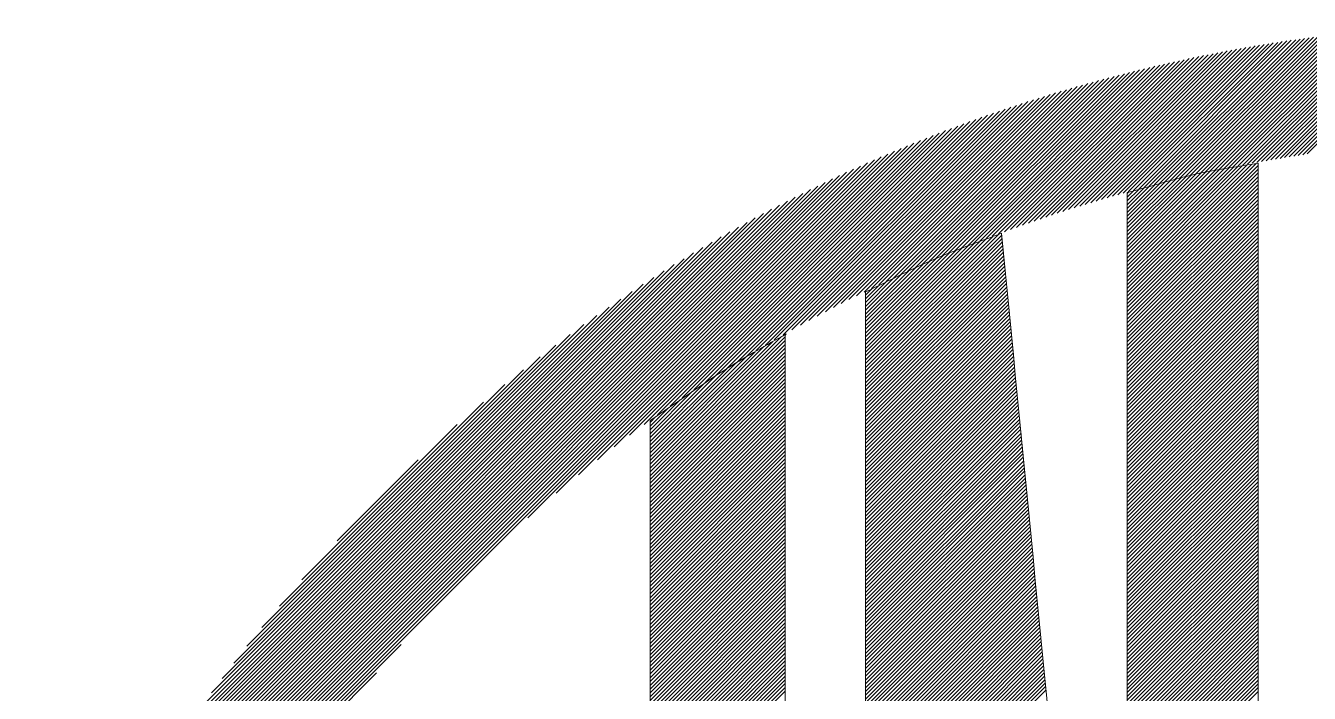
# Model space of a CAD drawing. Header units: inches. Extents: x -49881 to 95347, y -45374 to 27845.
# Drawn here: x 93389.9 to 93874.4, y 3294.9 to 3546.9 of the extents above; entities that cross this region are included whole.
import ezdxf

# ---------------------------------------------------------------- set-up
doc = ezdxf.new("R2010")
doc.units = ezdxf.units.IN
doc.header["$MEASUREMENT"] = 0
doc.layers.add('ONDOCS', color=7, linetype='Continuous', lineweight=0)

# ---------------------------------------------------------------- blocks, each defined once
blk = doc.blocks.new('Template Zicom')
at = {"layer": 'ONDOCS', "color": 7, "linetype": 'Continuous', "lineweight": 0, "ltscale": 100}
for p, q in [((1054.043, 155.163), (1055.321, 156.442)), ((1054.087, 155.171), (1055.361, 156.445)), ((1054.132, 155.179), (1055.401, 156.448)), ((1054.176, 155.186), (1055.441, 156.451)), ((1054.22, 155.193), (1055.48, 156.454)), ((1054.264, 155.201), (1055.52, 156.457)), ((1054.308, 155.208), (1055.559, 156.459)), ((1054.351, 155.214), (1055.598, 156.462)), ((1054.395, 155.221), (1055.638, 156.464)), ((1054.438, 155.228), (1055.677, 156.466)), ((1052.813, 154.89), (1054.242, 156.319)), ((1052.864, 154.904), (1054.285, 156.325)), ((1052.913, 154.917), (1054.328, 156.331)), ((1052.963, 154.93), (1054.371, 156.337)), ((1053.012, 154.942), (1054.413, 156.343)), ((1053.061, 154.955), (1054.456, 156.349)), ((1053.11, 154.967), (1054.499, 156.355)), ((1053.159, 154.978), (1054.541, 156.36)), ((1053.207, 154.99), (1054.583, 156.366)), ((1053.255, 155.001), (1054.625, 156.371)), ((1053.303, 155.013), (1054.667, 156.376)), ((1053.351, 155.024), (1054.709, 156.381)), ((1053.399, 155.034), (1054.751, 156.386)), ((1053.446, 155.045), (1054.792, 156.391)), ((1053.493, 155.055), (1054.834, 156.396)), ((1053.54, 155.065), (1054.875, 156.4)), ((1053.587, 155.075), (1054.916, 156.405)), ((1053.633, 155.085), (1054.957, 156.409)), ((1053.679, 155.094), (1054.998, 156.413)), ((1053.725, 155.103), (1055.039, 156.417)), ((1053.771, 155.113), (1055.08, 156.421)), ((1053.817, 155.121), (1055.12, 156.425)), ((1053.862, 155.13), (1055.161, 156.428)), ((1053.908, 155.139), (1055.201, 156.432)), ((1053.953, 155.147), (1055.241, 156.435)), ((1053.998, 155.155), (1055.281, 156.439)), ((1051.972, 154.638), (1053.53, 156.195)), ((1052.027, 154.656), (1053.576, 156.204)), ((1052.082, 154.674), (1053.621, 156.213)), ((1052.136, 154.691), (1053.666, 156.222)), ((1052.19, 154.709), (1053.712, 156.23)), ((1052.244, 154.725), (1053.757, 156.238)), ((1052.297, 154.742), (1053.802, 156.246)), ((1052.35, 154.758), (1053.846, 156.254)), ((1052.403, 154.774), (1053.891, 156.262)), ((1052.455, 154.79), (1053.935, 156.27)), ((1052.507, 154.805), (1053.979, 156.277)), ((1052.559, 154.82), (1054.024, 156.284)), ((1052.61, 154.835), (1054.067, 156.292)), ((1052.662, 154.849), (1054.111, 156.299)), ((1052.712, 154.863), (1054.155, 156.305)), ((1052.763, 154.877), (1054.198, 156.312)), ((1051.28, 154.387), (1052.967, 156.074)), ((1051.341, 154.411), (1053.015, 156.085)), ((1051.4, 154.434), (1053.063, 156.096)), ((1051.459, 154.456), (1053.11, 156.107)), ((1051.518, 154.478), (1053.158, 156.117)), ((1051.576, 154.499), (1053.205, 156.128)), ((1051.634, 154.52), (1053.252, 156.138)), ((1051.691, 154.541), (1053.299, 156.148)), ((1051.748, 154.561), (1053.345, 156.158)), ((1051.805, 154.581), (1053.392, 156.168)), ((1051.861, 154.6), (1053.438, 156.177)), ((1051.917, 154.619), (1053.484, 156.186)), ((1050.648, 154.123), (1052.475, 155.949)), ((1050.714, 154.152), (1052.525, 155.963)), ((1050.78, 154.181), (1052.575, 155.976)), ((1050.844, 154.209), (1052.625, 155.989)), ((1050.908, 154.236), (1052.674, 156.002)), ((1050.972, 154.263), (1052.724, 156.014)), ((1051.035, 154.289), (1052.773, 156.027)), ((1051.097, 154.314), (1052.821, 156.039)), ((1051.159, 154.339), (1052.87, 156.051)), ((1051.22, 154.363), (1052.919, 156.062)), ((1050.091, 153.86), (1052.063, 155.833)), ((1050.164, 153.896), (1052.116, 155.848)), ((1050.235, 153.931), (1052.168, 155.863)), ((1050.306, 153.965), (1052.22, 155.878)), ((1050.376, 153.998), (1052.271, 155.893)), ((1050.445, 154.031), (1052.322, 155.908)), ((1050.514, 154.062), (1052.373, 155.922)), ((1050.581, 154.093), (1052.424, 155.936)), ((1049.549, 153.576), (1051.689, 155.715)), ((1049.631, 153.62), (1051.743, 155.733)), ((1049.711, 153.664), (1051.797, 155.75)), ((1049.789, 153.705), (1051.851, 155.767)), ((1049.866, 153.746), (1051.905, 155.784)), ((1049.942, 153.785), (1051.958, 155.801)), ((1050.017, 153.823), (1052.011, 155.817)), ((1048.93, 153.214), (1051.298, 155.582)), ((1049.025, 153.272), (1051.355, 155.602)), ((1049.118, 153.328), (1051.411, 155.622)), ((1049.208, 153.381), (1051.468, 155.641)), ((1049.296, 153.433), (1051.523, 155.66)), ((1049.382, 153.482), (1051.579, 155.679)), ((1049.467, 153.53), (1051.634, 155.697)), ((1048.291, 152.796), (1050.948, 155.453)), ((1048.408, 152.876), (1051.007, 155.475)), ((1048.52, 152.951), (1051.066, 155.497)), ((1048.628, 153.022), (1051.125, 155.519)), ((1048.732, 153.089), (1051.183, 155.54)), ((1048.833, 153.153), (1051.241, 155.561)), ((1047.589, 152.277), (1050.644, 155.333)), ((1047.752, 152.403), (1050.706, 155.358)), ((1047.9, 152.515), (1050.767, 155.382)), ((1048.039, 152.617), (1050.828, 155.406)), ((1048.168, 152.71), (1050.888, 155.43)), ((1042.126, 146.962), (1050.391, 155.227)), ((1046.919, 151.718), (1050.455, 155.254)), ((1047.192, 151.954), (1050.519, 155.281)), ((1047.406, 152.131), (1050.582, 155.307)), ((1042.154, 147.027), (1050.327, 155.199)), ((1042.182, 147.092), (1050.262, 155.171)), ((1042.211, 147.158), (1050.196, 155.142)), ((1042.241, 147.224), (1050.129, 155.112)), ((1042.271, 147.291), (1050.062, 155.082)), ((1052.702, 153.892), (1053.947, 155.137)), ((1052.702, 153.929), (1053.903, 155.13)), ((1052.702, 153.965), (1053.859, 155.123)), ((1052.702, 153.855), (1053.965, 155.118)), ((1052.702, 154.002), (1053.815, 155.116)), ((1052.702, 154.039), (1053.772, 155.109)), ((1052.702, 154.076), (1053.728, 155.102)), ((1052.702, 154.113), (1053.684, 155.095)), ((1052.702, 154.149), (1053.64, 155.088)), ((1052.702, 153.818), (1053.965, 155.081)), ((1052.702, 154.186), (1053.596, 155.08)), ((1042.303, 147.359), (1049.994, 155.051)), ((1042.334, 147.428), (1049.926, 155.019)), ((1042.367, 147.497), (1049.857, 154.987)), ((1052.702, 154.223), (1053.552, 155.072)), ((1052.702, 154.26), (1053.506, 155.064)), ((1052.702, 154.296), (1053.461, 155.055)), ((1052.702, 154.333), (1053.414, 155.045)), ((1052.702, 153.782), (1053.965, 155.045)), ((1052.702, 154.37), (1053.367, 155.035)), ((1052.702, 154.407), (1053.319, 155.024)), ((1052.702, 154.444), (1053.27, 155.012)), ((1052.702, 153.745), (1053.965, 155.008)), ((1052.702, 154.48), (1053.221, 154.999)), ((1052.702, 154.517), (1053.171, 154.986)), ((1052.702, 154.554), (1053.12, 154.972)), ((1052.702, 153.708), (1053.965, 154.971)), ((1052.702, 154.591), (1053.069, 154.958)), ((1042.4, 147.567), (1049.786, 154.953)), ((1042.434, 147.638), (1049.715, 154.919)), ((1042.469, 147.71), (1049.644, 154.884)), ((1042.505, 147.783), (1049.571, 154.848)), ((1052.702, 154.628), (1053.018, 154.944)), ((1052.702, 153.671), (1053.965, 154.934)), ((1052.702, 154.664), (1052.967, 154.929)), ((1052.702, 154.701), (1052.915, 154.914)), ((1052.702, 154.738), (1052.864, 154.9)), ((1052.702, 153.634), (1053.965, 154.897)), ((1052.702, 154.775), (1052.813, 154.885)), ((1052.702, 154.811), (1052.762, 154.871)), ((1052.702, 153.598), (1053.965, 154.861)), ((1052.702, 154.848), (1052.711, 154.857)), ((1042.542, 147.856), (1049.497, 154.811)), ((1042.58, 147.931), (1049.423, 154.773)), ((1042.619, 148.007), (1049.347, 154.734)), ((1052.702, 153.561), (1053.965, 154.824)), ((1052.702, 153.524), (1053.965, 154.787)), ((1052.702, 153.487), (1053.965, 154.75)), ((1052.702, 153.45), (1053.965, 154.713)), ((1042.659, 148.083), (1049.27, 154.694)), ((1042.7, 148.161), (1049.192, 154.653)), ((1042.743, 148.24), (1049.113, 154.611)), ((1052.702, 153.414), (1053.965, 154.677)), ((1052.702, 153.377), (1053.965, 154.64)), ((1052.702, 153.34), (1053.965, 154.603)), ((1042.786, 148.321), (1049.033, 154.567)), ((1042.831, 148.403), (1048.951, 154.522)), ((1042.878, 148.486), (1048.867, 154.476)), ((1052.702, 153.303), (1053.965, 154.566)), ((1052.702, 153.267), (1053.965, 154.53)), ((1052.702, 153.23), (1053.965, 154.493)), ((1042.926, 148.571), (1048.783, 154.428)), ((1042.976, 148.657), (1048.696, 154.378)), ((1050.176, 153.168), (1051.46, 154.452)), ((1050.176, 153.131), (1051.491, 154.446)), ((1050.176, 153.205), (1051.401, 154.43)), ((1050.176, 153.095), (1051.494, 154.413)), ((1050.176, 153.242), (1051.342, 154.408)), ((1050.176, 153.279), (1051.284, 154.386)), ((1050.176, 153.058), (1051.498, 154.379)), ((1050.176, 153.315), (1051.226, 154.365)), ((1050.176, 153.021), (1051.501, 154.346)), ((1050.176, 153.352), (1051.167, 154.343)), ((1052.702, 153.193), (1053.965, 154.456)), ((1052.702, 153.156), (1053.965, 154.419)), ((1052.702, 153.119), (1053.965, 154.382)), ((1052.702, 153.083), (1053.965, 154.346)), ((1043.027, 148.746), (1048.608, 154.326)), ((1043.081, 148.836), (1048.518, 154.273)), ((1043.136, 148.928), (1048.425, 154.217)), ((1050.176, 153.389), (1051.108, 154.321)), ((1050.176, 152.984), (1051.504, 154.312)), ((1050.176, 153.426), (1051.049, 154.298)), ((1050.176, 152.948), (1051.507, 154.279)), ((1050.176, 153.462), (1050.988, 154.274)), ((1050.176, 153.499), (1050.926, 154.249)), ((1050.176, 152.911), (1051.511, 154.245)), ((1050.176, 153.536), (1050.862, 154.222)), ((1050.176, 152.874), (1051.514, 154.212)), ((1052.702, 153.046), (1053.965, 154.309)), ((1052.702, 153.009), (1053.965, 154.272)), ((1052.702, 152.972), (1053.965, 154.235)), ((1043.194, 149.023), (1048.331, 154.16)), ((1043.254, 149.12), (1048.234, 154.099)), ((1050.176, 153.573), (1050.797, 154.193)), ((1050.176, 152.837), (1051.517, 154.178)), ((1050.176, 153.61), (1050.73, 154.163)), ((1050.176, 152.8), (1051.52, 154.145)), ((1050.176, 153.646), (1050.661, 154.131)), ((1050.176, 152.764), (1051.524, 154.111)), ((1050.176, 153.683), (1050.591, 154.098)), ((1052.702, 152.935), (1053.965, 154.199)), ((1052.702, 152.899), (1053.965, 154.162)), ((1052.702, 152.862), (1053.965, 154.125)), ((1052.702, 152.825), (1053.965, 154.088)), ((1043.317, 149.219), (1048.134, 154.037)), ((1043.383, 149.322), (1048.031, 153.971)), ((1050.176, 152.727), (1051.527, 154.078)), ((1050.176, 153.72), (1050.52, 154.064)), ((1050.176, 152.69), (1051.53, 154.044)), ((1050.176, 153.757), (1050.448, 154.029)), ((1050.176, 152.653), (1051.533, 154.01)), ((1050.176, 153.794), (1050.377, 153.994)), ((1050.176, 152.616), (1051.537, 153.977)), ((1052.702, 152.788), (1053.965, 154.051)), ((1052.702, 152.752), (1053.965, 154.015)), ((1052.702, 152.715), (1053.965, 153.978)), ((1043.452, 149.428), (1047.925, 153.901)), ((1050.176, 153.83), (1050.305, 153.959)), ((1050.176, 152.58), (1051.54, 153.943)), ((1050.176, 153.867), (1050.234, 153.925)), ((1050.176, 152.543), (1051.543, 153.91)), ((1050.176, 152.506), (1051.546, 153.876)), ((1050.176, 152.469), (1051.55, 153.843)), ((1052.702, 152.678), (1053.965, 153.941)), ((1052.702, 152.641), (1053.965, 153.904)), ((1052.702, 152.604), (1053.965, 153.867)), ((1043.525, 149.538), (1047.816, 153.828)), ((1043.602, 149.652), (1047.702, 153.751)), ((1050.176, 152.433), (1051.553, 153.809)), ((1050.176, 152.396), (1051.556, 153.776)), ((1050.176, 152.359), (1051.559, 153.742)), ((1052.702, 152.568), (1053.965, 153.831)), ((1052.702, 152.531), (1053.965, 153.794)), ((1052.702, 152.494), (1053.965, 153.757)), ((1052.702, 152.457), (1053.965, 153.72)), ((1043.684, 149.771), (1047.583, 153.669)), ((1050.176, 152.322), (1051.563, 153.709)), ((1050.176, 152.285), (1051.566, 153.675)), ((1050.176, 152.249), (1051.569, 153.642)), ((1050.176, 152.212), (1051.572, 153.608)), ((1052.702, 152.421), (1053.965, 153.684)), ((1052.702, 152.384), (1053.965, 153.647)), ((1052.702, 152.347), (1053.965, 153.61)), ((1043.772, 149.895), (1047.458, 153.581)), ((1043.867, 150.027), (1047.327, 153.487)), ((1050.176, 152.175), (1051.576, 153.575)), ((1050.176, 152.138), (1051.579, 153.541)), ((1050.176, 152.101), (1051.582, 153.508)), ((1050.176, 152.065), (1051.585, 153.474)), ((1052.702, 152.31), (1053.965, 153.573)), ((1052.702, 152.273), (1053.965, 153.536)), ((1052.702, 152.237), (1053.965, 153.5)), ((1043.969, 150.166), (1047.188, 153.384)), ((1048.098, 152.197), (1049.367, 153.466)), ((1048.098, 152.16), (1049.402, 153.464)), ((1048.098, 152.123), (1049.402, 153.427)), ((1048.098, 152.234), (1049.281, 153.417)), ((1048.098, 152.086), (1049.402, 153.39)), ((1048.098, 152.27), (1049.196, 153.369)), ((1048.098, 152.05), (1049.402, 153.353)), ((1050.176, 152.028), (1051.589, 153.44)), ((1050.176, 151.991), (1051.592, 153.407)), ((1050.176, 151.954), (1051.595, 153.373)), ((1052.702, 152.2), (1053.965, 153.463)), ((1052.702, 152.163), (1053.965, 153.426)), ((1052.702, 152.126), (1053.965, 153.389)), ((1052.702, 152.089), (1053.965, 153.353)), ((1044.082, 150.315), (1047.038, 153.272)), ((1048.098, 152.307), (1049.111, 153.32)), ((1048.098, 152.013), (1049.402, 153.317)), ((1048.098, 151.976), (1049.402, 153.28)), ((1048.098, 152.344), (1049.024, 153.27)), ((1048.098, 151.939), (1049.402, 153.243)), ((1050.176, 151.918), (1051.598, 153.34)), ((1050.176, 151.881), (1051.602, 153.306)), ((1050.176, 151.844), (1051.605, 153.273)), ((1050.176, 151.807), (1051.608, 153.239)), ((1052.702, 152.053), (1053.965, 153.316)), ((1052.702, 152.016), (1053.965, 153.279)), ((1052.702, 151.979), (1053.965, 153.242)), ((1044.207, 150.478), (1046.876, 153.146)), ((1048.098, 152.381), (1048.933, 153.216)), ((1048.098, 151.903), (1049.402, 153.206)), ((1048.098, 151.866), (1049.402, 153.17)), ((1048.098, 152.418), (1048.837, 153.156)), ((1048.098, 151.829), (1049.402, 153.133)), ((1050.176, 151.77), (1051.611, 153.206)), ((1050.176, 151.734), (1051.615, 153.172)), ((1050.176, 151.697), (1051.618, 153.139)), ((1050.176, 151.66), (1051.621, 153.105)), ((1052.702, 151.942), (1053.965, 153.205)), ((1052.702, 151.906), (1053.965, 153.169)), ((1052.702, 151.869), (1053.965, 153.132)), ((1044.351, 150.658), (1046.696, 153.003)), ((1048.098, 151.792), (1049.402, 153.096)), ((1048.098, 152.454), (1048.733, 153.089)), ((1048.098, 151.755), (1049.402, 153.059)), ((1048.098, 151.719), (1049.402, 153.022)), ((1048.098, 152.491), (1048.623, 153.016)), ((1048.098, 151.682), (1049.402, 152.986)), ((1050.176, 151.623), (1051.625, 153.072)), ((1050.176, 151.587), (1051.628, 153.038)), ((1050.176, 151.55), (1051.631, 153.005)), ((1052.702, 151.832), (1053.965, 153.095)), ((1052.702, 151.795), (1053.965, 153.058)), ((1052.702, 151.758), (1053.965, 153.021)), ((1052.702, 151.722), (1053.965, 152.985)), ((1048.098, 151.645), (1049.402, 152.949)), ((1048.098, 152.528), (1048.508, 152.938)), ((1048.098, 151.608), (1049.402, 152.912)), ((1048.098, 151.572), (1049.402, 152.875)), ((1048.098, 152.565), (1048.389, 152.855)), ((1050.176, 151.513), (1051.634, 152.971)), ((1050.176, 151.476), (1051.638, 152.938)), ((1050.176, 151.439), (1051.641, 152.904)), ((1050.176, 151.403), (1051.644, 152.871)), ((1052.702, 151.685), (1053.965, 152.948)), ((1052.702, 151.648), (1053.965, 152.911)), ((1052.702, 151.611), (1053.965, 152.874)), ((1044.521, 150.865), (1046.489, 152.833)), ((1048.098, 151.535), (1049.402, 152.839)), ((1048.098, 151.498), (1049.402, 152.802)), ((1048.098, 152.601), (1048.268, 152.772)), ((1048.098, 151.461), (1049.402, 152.765)), ((1048.098, 151.424), (1049.402, 152.728)), ((1050.176, 151.366), (1051.647, 152.837)), ((1050.176, 151.329), (1051.651, 152.803)), ((1050.176, 151.292), (1051.654, 152.77)), ((1050.176, 151.255), (1051.657, 152.736)), ((1052.702, 151.575), (1053.965, 152.838)), ((1052.702, 151.538), (1053.965, 152.801)), ((1052.702, 151.501), (1053.965, 152.764)), ((1052.702, 151.464), (1053.965, 152.727)), ((1044.737, 151.118), (1046.235, 152.616)), ((1048.098, 151.388), (1049.402, 152.691)), ((1048.098, 152.638), (1048.15, 152.69)), ((1048.098, 151.351), (1049.402, 152.655)), ((1048.098, 151.314), (1049.402, 152.618)), ((1050.176, 151.219), (1051.66, 152.703)), ((1050.176, 151.182), (1051.664, 152.669)), ((1050.176, 151.145), (1051.667, 152.636)), ((1050.176, 151.108), (1051.67, 152.602)), ((1052.702, 151.427), (1053.965, 152.69)), ((1052.702, 151.391), (1053.965, 152.654)), ((1052.702, 151.354), (1053.965, 152.617)), ((1048.098, 151.277), (1049.402, 152.581)), ((1048.098, 151.24), (1049.402, 152.544)), ((1048.098, 151.204), (1049.402, 152.507)), ((1050.176, 151.072), (1051.673, 152.569)), ((1050.176, 151.035), (1051.677, 152.535)), ((1050.176, 150.998), (1051.68, 152.502)), ((1052.702, 151.317), (1053.965, 152.58)), ((1052.702, 151.28), (1053.965, 152.543)), ((1052.702, 151.243), (1053.965, 152.506)), ((1048.098, 151.167), (1049.402, 152.471)), ((1048.098, 151.13), (1049.402, 152.434)), ((1048.098, 151.093), (1049.402, 152.397)), ((1048.098, 151.057), (1049.402, 152.36)), ((1050.176, 150.961), (1051.683, 152.468)), ((1050.176, 150.924), (1051.686, 152.435)), ((1050.176, 150.888), (1051.69, 152.401)), ((1050.176, 150.851), (1051.693, 152.368)), ((1052.702, 151.207), (1053.965, 152.47)), ((1052.702, 151.17), (1053.965, 152.433)), ((1052.702, 151.133), (1053.965, 152.396)), ((1052.702, 151.096), (1053.965, 152.359)), ((1045.077, 151.494), (1045.859, 152.277)), ((1048.098, 151.02), (1049.402, 152.324)), ((1048.098, 150.983), (1049.402, 152.287)), ((1048.098, 150.946), (1049.402, 152.25)), ((1050.176, 150.814), (1051.696, 152.334)), ((1050.176, 150.777), (1051.699, 152.301)), ((1050.176, 150.74), (1051.703, 152.267)), ((1050.176, 150.704), (1051.706, 152.233)), ((1052.702, 151.06), (1053.965, 152.323)), ((1052.702, 151.023), (1053.965, 152.286)), ((1052.702, 150.986), (1053.965, 152.249)), ((1048.098, 150.909), (1049.402, 152.213)), ((1048.098, 150.873), (1049.402, 152.176)), ((1048.098, 150.836), (1049.402, 152.14)), ((1050.176, 150.667), (1051.709, 152.2)), ((1050.176, 150.63), (1051.712, 152.166)), ((1050.176, 150.593), (1051.716, 152.133)), ((1052.702, 150.949), (1053.965, 152.212)), ((1052.702, 150.912), (1053.965, 152.175)), ((1052.702, 150.876), (1053.965, 152.139)), ((1048.098, 150.799), (1049.402, 152.103)), ((1048.098, 150.762), (1049.402, 152.066)), ((1048.098, 150.726), (1049.402, 152.029)), ((1048.098, 150.689), (1049.402, 151.992)), ((1050.176, 150.557), (1051.719, 152.099)), ((1050.176, 150.52), (1051.722, 152.066)), ((1050.176, 150.483), (1051.725, 152.032)), ((1050.176, 150.446), (1051.729, 151.999)), ((1052.702, 150.839), (1053.965, 152.102)), ((1052.702, 150.802), (1053.965, 152.065)), ((1052.702, 150.765), (1053.965, 152.028)), ((1052.702, 150.728), (1053.965, 151.992)), ((1048.098, 150.652), (1049.402, 151.956)), ((1048.098, 150.615), (1049.402, 151.919)), ((1048.098, 150.578), (1049.402, 151.882)), ((1050.176, 150.409), (1051.732, 151.965)), ((1050.176, 150.373), (1051.735, 151.932)), ((1050.176, 150.336), (1051.738, 151.898)), ((1050.176, 150.299), (1051.742, 151.865)), ((1052.702, 150.692), (1053.965, 151.955)), ((1052.702, 150.655), (1053.965, 151.918)), ((1052.702, 150.618), (1053.965, 151.881)), ((1048.098, 150.542), (1049.402, 151.845)), ((1048.098, 150.505), (1049.402, 151.809)), ((1048.098, 150.468), (1049.402, 151.772)), ((1048.098, 150.431), (1049.402, 151.735)), ((1050.176, 150.262), (1051.745, 151.831)), ((1050.176, 150.226), (1051.748, 151.798)), ((1050.176, 150.189), (1051.751, 151.764)), ((1052.702, 150.581), (1053.965, 151.844)), ((1052.702, 150.545), (1053.965, 151.808)), ((1052.702, 150.508), (1053.965, 151.771)), ((1048.098, 150.394), (1049.402, 151.698)), ((1048.098, 150.358), (1049.402, 151.661)), ((1048.098, 150.321), (1049.402, 151.625)), ((1050.176, 150.152), (1051.755, 151.731)), ((1050.176, 150.115), (1051.758, 151.697)), ((1050.176, 150.078), (1051.761, 151.663)), ((1050.176, 150.042), (1051.764, 151.63)), ((1052.702, 150.471), (1053.965, 151.734)), ((1052.702, 150.434), (1053.965, 151.697)), ((1052.702, 150.397), (1053.965, 151.66)), ((1052.702, 150.361), (1053.965, 151.624)), ((1048.098, 150.284), (1049.402, 151.588)), ((1048.098, 150.247), (1049.402, 151.551)), ((1048.098, 150.211), (1049.402, 151.514)), ((1050.176, 150.005), (1051.768, 151.596)), ((1050.176, 149.968), (1051.771, 151.563)), ((1050.176, 149.931), (1051.774, 151.529)), ((1050.176, 149.894), (1051.777, 151.496)), ((1052.702, 150.324), (1053.965, 151.587)), ((1052.702, 150.287), (1053.965, 151.55)), ((1052.702, 150.25), (1053.965, 151.513)), ((1048.098, 150.174), (1049.402, 151.478)), ((1048.098, 150.137), (1049.402, 151.441)), ((1048.098, 150.1), (1049.402, 151.404)), ((1048.098, 150.063), (1049.402, 151.367)), ((1050.176, 149.858), (1051.781, 151.462)), ((1050.176, 149.821), (1051.784, 151.429)), ((1050.176, 149.784), (1051.787, 151.395)), ((1052.702, 150.214), (1053.965, 151.477)), ((1052.702, 150.177), (1053.965, 151.44)), ((1052.702, 150.14), (1053.965, 151.403)), ((1052.702, 150.103), (1053.965, 151.366)), ((1048.098, 150.027), (1049.402, 151.33)), ((1048.098, 149.99), (1049.402, 151.294)), ((1048.098, 149.953), (1049.402, 151.257)), ((1050.176, 149.747), (1051.79, 151.362)), ((1050.176, 149.711), (1051.794, 151.328)), ((1050.176, 149.674), (1051.797, 151.295)), ((1050.176, 149.637), (1051.8, 151.261)), ((1052.702, 150.066), (1053.965, 151.329)), ((1052.702, 150.03), (1053.965, 151.293)), ((1052.702, 149.993), (1053.965, 151.256)), ((1048.098, 149.916), (1049.402, 151.22)), ((1048.098, 149.879), (1049.402, 151.183)), ((1048.098, 149.843), (1049.402, 151.146)), ((1050.176, 149.6), (1051.804, 151.228)), ((1050.176, 149.563), (1051.807, 151.194)), ((1050.176, 149.527), (1051.81, 151.161)), ((1050.176, 149.49), (1051.813, 151.127)), ((1052.702, 149.956), (1053.965, 151.219)), ((1052.702, 149.919), (1053.965, 151.182)), ((1052.702, 149.882), (1053.965, 151.145)), ((1048.098, 149.806), (1049.402, 151.11)), ((1048.098, 149.769), (1049.402, 151.073)), ((1048.098, 149.732), (1049.402, 151.036)), ((1048.098, 149.696), (1049.402, 150.999)), ((1050.176, 149.453), (1051.817, 151.093)), ((1050.176, 149.416), (1051.82, 151.06)), ((1050.176, 149.379), (1051.823, 151.026)), ((1050.176, 149.343), (1051.826, 150.993)), ((1052.702, 149.846), (1053.965, 151.109)), ((1052.702, 149.809), (1053.965, 151.072)), ((1052.702, 149.772), (1053.965, 151.035)), ((1052.702, 149.735), (1053.965, 150.998)), ((1048.098, 149.659), (1049.402, 150.963)), ((1048.098, 149.622), (1049.402, 150.926)), ((1048.098, 149.585), (1049.402, 150.889)), ((1050.176, 149.306), (1051.83, 150.959)), ((1050.176, 149.269), (1051.833, 150.926)), ((1050.176, 149.232), (1051.836, 150.892)), ((1052.702, 149.699), (1053.965, 150.962)), ((1052.702, 149.662), (1053.965, 150.925)), ((1052.702, 149.625), (1053.965, 150.888)), ((1048.098, 149.548), (1049.402, 150.852)), ((1048.098, 149.512), (1049.402, 150.815)), ((1048.098, 149.475), (1049.402, 150.779)), ((1050.176, 149.196), (1051.839, 150.859)), ((1050.176, 149.159), (1051.843, 150.825)), ((1050.176, 149.122), (1051.846, 150.792)), ((1050.176, 149.085), (1051.849, 150.758)), ((1052.702, 149.588), (1053.965, 150.851)), ((1052.702, 149.551), (1053.965, 150.814)), ((1052.702, 149.515), (1053.965, 150.778)), ((1048.098, 149.438), (1049.402, 150.742)), ((1048.098, 149.401), (1049.402, 150.705)), ((1048.098, 149.365), (1049.402, 150.668)), ((1048.098, 149.328), (1049.402, 150.631)), ((1050.176, 149.048), (1051.852, 150.725)), ((1050.176, 149.012), (1051.856, 150.691)), ((1050.176, 148.975), (1051.859, 150.658)), ((1050.176, 148.938), (1051.862, 150.624)), ((1052.702, 149.478), (1053.965, 150.741)), ((1052.702, 149.441), (1053.965, 150.704)), ((1052.702, 149.404), (1053.965, 150.667)), ((1052.702, 149.367), (1053.965, 150.631)), ((1048.098, 149.291), (1049.402, 150.595)), ((1048.098, 149.254), (1049.402, 150.558)), ((1048.098, 149.217), (1049.402, 150.521)), ((1050.176, 148.901), (1051.865, 150.591)), ((1050.176, 148.865), (1051.869, 150.557)), ((1050.176, 148.828), (1051.872, 150.523)), ((1052.702, 149.331), (1053.965, 150.594)), ((1052.702, 149.294), (1053.965, 150.557)), ((1052.702, 149.257), (1053.965, 150.52)), ((1042.099, 146.898), (1045.695, 150.494)), ((1048.098, 149.181), (1049.402, 150.484)), ((1048.098, 149.144), (1049.402, 150.448)), ((1048.098, 149.107), (1049.402, 150.411)), ((1048.098, 149.07), (1049.402, 150.374)), ((1050.176, 148.791), (1051.875, 150.49)), ((1050.176, 148.754), (1051.878, 150.456)), ((1050.176, 148.717), (1051.882, 150.423)), ((1050.176, 148.681), (1051.885, 150.389)), ((1052.702, 149.22), (1053.965, 150.483)), ((1052.702, 149.184), (1053.965, 150.447)), ((1052.702, 149.147), (1053.965, 150.41)), ((1052.702, 149.11), (1053.965, 150.373)), ((1048.098, 149.033), (1049.402, 150.337)), ((1048.098, 148.997), (1049.402, 150.3)), ((1048.098, 148.96), (1049.402, 150.264)), ((1050.176, 148.644), (1051.888, 150.356)), ((1050.176, 148.607), (1051.891, 150.322)), ((1050.176, 148.57), (1051.895, 150.289)), ((1050.176, 148.533), (1051.898, 150.255)), ((1052.702, 149.073), (1053.965, 150.336)), ((1052.702, 149.036), (1053.965, 150.299)), ((1052.702, 149), (1053.965, 150.263)), ((1042.073, 146.835), (1045.459, 150.221)), ((1048.098, 148.923), (1049.402, 150.227)), ((1048.098, 148.886), (1049.402, 150.19)), ((1048.098, 148.85), (1049.402, 150.153)), ((1050.176, 148.497), (1051.901, 150.222)), ((1050.176, 148.46), (1051.904, 150.188)), ((1050.176, 148.423), (1051.908, 150.155)), ((1052.702, 148.963), (1053.965, 150.226)), ((1052.702, 148.926), (1053.965, 150.189)), ((1052.702, 148.889), (1053.965, 150.152)), ((1048.098, 148.813), (1049.402, 150.117)), ((1048.098, 148.776), (1049.402, 150.08)), ((1048.098, 148.739), (1049.402, 150.043)), ((1050.176, 148.386), (1051.911, 150.121)), ((1050.176, 148.35), (1051.914, 150.088)), ((1050.176, 148.313), (1051.917, 150.054)), ((1052.702, 148.853), (1053.965, 150.116)), ((1052.702, 148.816), (1053.965, 150.079)), ((1052.702, 148.779), (1053.965, 150.042))]:
    blk.add_line(p, q, dxfattribs=at)
for points, knots in [([(1051.48, 136.121), (1051.48, 136.121), (1051.48, 136.121), (1051.48, 131.824), (1051.48, 127.526), (1051.48, 123.228), (1051.045, 123.228), (1050.611, 123.228), (1050.176, 123.228), (1050.176, 133.451), (1050.176, 143.674), (1050.176, 153.897), (1050.411, 154.008), (1050.642, 154.128), (1050.88, 154.23), (1051.08, 154.315), (1051.286, 154.385), (1051.489, 154.463), (1051.894, 150.299), (1052.298, 146.134), (1052.702, 141.97), (1052.702, 146.265), (1052.702, 150.56), (1052.702, 154.855), (1052.935, 154.917), (1053.165, 154.99), (1053.4, 155.042), (1053.587, 155.083), (1053.777, 155.107), (1053.965, 155.14), (1053.965, 144.503), (1053.965, 133.866), (1053.965, 123.228), (1053.544, 123.228), (1053.123, 123.228), (1052.702, 123.228), (1052.295, 127.526), (1051.887, 131.824), (1051.48, 136.121)], [0, 0, 0, 0, 0.011905, 0.02381, 0.047619, 0.047619, 0.047619, 0.095238, 0.095238, 0.095238, 0.142857, 0.142857, 0.142857, 0.220586, 0.220586, 0.220586, 0.285714, 0.285714, 0.285714, 0.428571, 0.428571, 0.428571, 0.571429, 0.571429, 0.571429, 0.651061, 0.651061, 0.651061, 0.714286, 0.714286, 0.714286, 0.785714, 0.785714, 0.785714, 0.857143, 0.857143, 0.857143, 1, 1, 1, 1]), ([(1051.48, 136.121), (1051.48, 131.824), (1051.48, 127.526), (1051.48, 123.228), (1051.045, 123.228), (1050.611, 123.228), (1050.176, 123.228), (1050.176, 133.451), (1050.176, 143.674), (1050.176, 153.897), (1050.411, 154.008), (1050.642, 154.128), (1050.88, 154.23), (1051.08, 154.315), (1051.286, 154.385), (1051.489, 154.463)], [0, 0, 0, 0, 0.166667, 0.166667, 0.166667, 0.333333, 0.333333, 0.333333, 0.5, 0.5, 0.5, 0.772052, 0.772052, 0.772052, 1, 1, 1, 1]), ([(1049.402, 153.48), (1049.402, 143.396), (1049.402, 133.312), (1049.402, 123.228), (1048.967, 123.228), (1048.533, 123.228), (1048.098, 123.228), (1048.098, 133.037), (1048.098, 142.846), (1048.098, 152.655), (1048.35, 152.825), (1048.596, 153.005), (1048.854, 153.167), (1049.035, 153.281), (1049.224, 153.383), (1049.41, 153.491), (1049.407, 153.487), (1049.405, 153.483), (1049.402, 153.48)], [0, 0, 0, 0, 0.111111, 0.111111, 0.111111, 0.222222, 0.222222, 0.222222, 0.333333, 0.333333, 0.333333, 0.528849, 0.528849, 0.528849, 0.666667, 0.666667, 0.666667, 1, 1, 1, 1]), ([(1049.402, 153.48), (1049.402, 143.396), (1049.402, 133.312), (1049.402, 123.228), (1048.967, 123.228), (1048.533, 123.228), (1048.098, 123.228), (1048.098, 133.037), (1048.098, 142.846), (1048.098, 152.655), (1048.35, 152.825), (1048.596, 153.005), (1048.854, 153.167), (1049.035, 153.281), (1049.224, 153.383), (1049.41, 153.491), (1049.407, 153.487), (1049.405, 153.483), (1049.402, 153.48)], [0, 0, 0, 0, 0.111111, 0.111111, 0.111111, 0.222222, 0.222222, 0.222222, 0.333333, 0.333333, 0.333333, 0.528849, 0.528849, 0.528849, 0.666667, 0.666667, 0.666667, 1, 1, 1, 1])]:
    blk.add_open_spline(points, degree=3, knots=knots, dxfattribs=at)

msp = doc.modelspace()

# ---------------------------------------------------------------- block references
at = {"xscale": 39.116, "yscale": 39.116, "zscale": 39.116}
msp.add_blockref('Template Zicom', (52628.23, -2573.46), dxfattribs=at)

doc.saveas('drawing.dxf')
